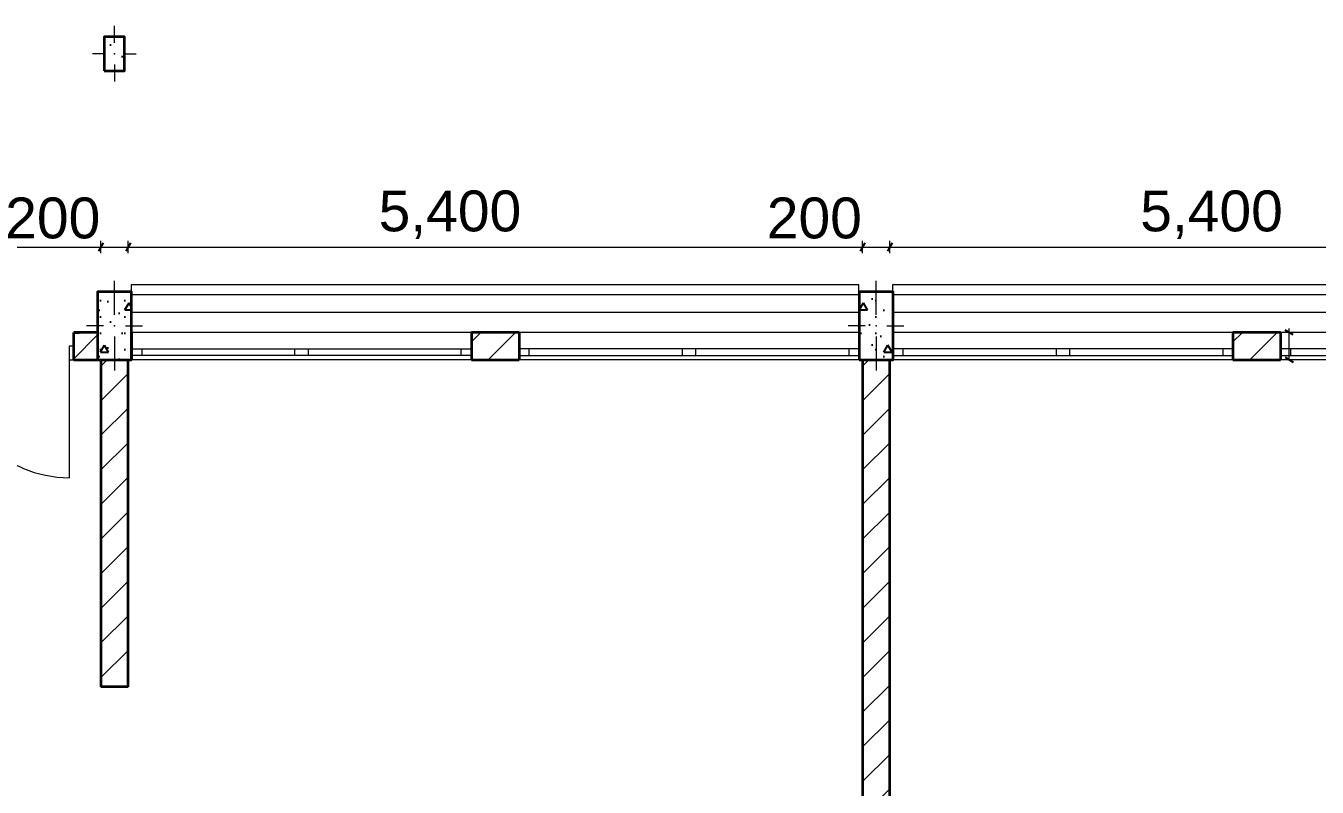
# Model space of a CAD drawing. Header units: millimetres. Extents: x 323482 to 503016, y 8175 to 72038.
# Drawn here: x 429471 to 438966, y 40761 to 46360 of the extents above; entities that cross this region are included whole.
import ezdxf

# ---------------------------------------------------------------- set-up
doc = ezdxf.new("R2010")
doc.units = ezdxf.units.MM
doc.header["$MEASUREMENT"] = 0
doc.linetypes.add('Hidden Line', pattern=[391.222223, 282.222223, -109])
for name, color, linetype in [('ARCHICAD Doors', 7, 'Continuous'), ('ARCHICAD Windows', 7, 'Continuous'), ('Dimensioning - General', 7, 'Continuous'), ('Structural - Bearing', 7, 'Continuous')]:
    doc.layers.add(name, color=color, linetype=linetype)
for name, color, linetype, lineweight, true_color in [('ARCHICAD Doors_Pen_No__23', 7, 'Continuous', 20, 0xff6600), ('ARCHICAD Doors_Pen_No__3', 7, 'Continuous', 18, 0xff6600), ('ARCHICAD Windows_Pen_No__23', 7, 'Continuous', 20, 0xff6600), ('ARCHICAD Windows_Pen_No__3', 7, 'Continuous', 18, 0xff6600), ('Dimensioning - General_Pen_No__45', 7, 'Continuous', 25, 0x40a5ff), ('Dimensioning - General_Pen_No__85', 7, 'Continuous', 20, 0x80c2ff), ('Structural - Bearing_Pen_No__107', 7, 'Continuous', 13, 0xaaaaaa), ('Structural - Bearing_Pen_No__28', 7, 'Continuous', 35, 0xa80f02), ('Structural - Bearing_Pen_No__48', 7, 'Continuous', 25, 0xa80f02), ('Structural - Bearing_Pen_No__78', 7, 'Continuous', 20, 0x00bb5e), ('Structural - Bearing_Pen_No__88', 7, 'Continuous', 20, 0xfd4435), ('Structural - Bearing_Pen_No__89', 7, 'Continuous', 20, 0x71cebe)]:
    doc.layers.add(name, color=color, linetype=linetype, lineweight=lineweight, true_color=true_color)
for name, color, linetype, lineweight in [('ARCHICAD Doors_Pen_No__27', 7, 'Continuous', 35), ('ARCHICAD Windows_Pen_No__27', 7, 'Continuous', 35), ('Dimensioning - General_Pen_No__46', 5, 'Continuous', 25), ('Structural - Bearing_Pen_No__20', 1, 'Continuous', 0), ('Structural - Bearing_Pen_No__27', 7, 'Continuous', 35)]:
    doc.layers.add(name, color=color, linetype=linetype, lineweight=lineweight)
doc.styles.add('GENERATED_STYLE_1', font='arial.ttf')
doc.dimstyles.new('GENERATED_STYLE__3', dxfattribs={"dimtxt": 300, "dimasz": 45.6, "dimexe": 0.18, "dimexo": 0.0625, "dimgap": 0.09, "dimtad": 1, "dimdec": 0, "dimzin": 0, "dimdsep": 46, "dimtxsty": 'GENERATED_STYLE_1', "dimblk": 'ARROWHEAD_2', "dimblk1": 'ARROWHEAD_2', "dimblk2": 'ARROWHEAD_2', "dimcen": 0.09, "dimse1": 1, "dimse2": 1, "dimclrd": 256, "dimclre": 256, "dimclrt": 5, "dimadec": 0, "dimazin": 0, "dimtfac": 1, "dimtdec": 4, "dimtmove": 0, "dimatfit": 3, "dimfxl": 1, "dimtolj": 1, "dimtzin": 0, "dimarcsym": 0})
doc.dimstyles.new('GENERATED_STYLE__4', dxfattribs={"dimtxt": 300, "dimasz": 45.6, "dimexe": 0.18, "dimexo": 0.0625, "dimgap": 0.09, "dimtad": 1, "dimtih": 1, "dimtoh": 1, "dimdec": 0, "dimzin": 0, "dimdsep": 46, "dimtxsty": 'GENERATED_STYLE_1', "dimblk": 'ARROWHEAD_2', "dimblk1": 'ARROWHEAD_2', "dimblk2": 'ARROWHEAD_2', "dimcen": 0.09, "dimse1": 1, "dimse2": 1, "dimclrd": 256, "dimclre": 256, "dimclrt": 5, "dimadec": 0, "dimazin": 0, "dimtfac": 1, "dimtdec": 4, "dimtmove": 0, "dimatfit": 3, "dimfxl": 1, "dimtolj": 1, "dimtzin": 0, "dimarcsym": 0})
doc.dimstyles.new('GENERATED_STYLE__5', dxfattribs={"dimtxt": 129.999995, "dimasz": 45.6, "dimexe": 0.18, "dimexo": 0.0625, "dimgap": 0.09, "dimtad": 1, "dimdec": 0, "dimzin": 0, "dimdsep": 46, "dimtxsty": 'GENERATED_STYLE_1', "dimblk": 'ARROWHEAD_2', "dimblk1": 'ARROWHEAD_2', "dimblk2": 'ARROWHEAD_2', "dimcen": 0.09, "dimse1": 1, "dimse2": 1, "dimclrd": 256, "dimclre": 256, "dimclrt": 5, "dimadec": 0, "dimazin": 0, "dimtfac": 1, "dimtdec": 4, "dimtmove": 0, "dimatfit": 3, "dimfxl": 1, "dimtolj": 1, "dimtzin": 0, "dimarcsym": 0})
pattern_1 = [(0, (0, 0), (0, 152), [])]
pattern_2 = [(45, (0, 0), (-127.27922, 127.27922), [])]
pattern_3 = [(0, (0, 0), (0, 623.5383), [60, -300]), (0, (180, 311.8), (0, 623.5383), [60, -300]), (60, (0, 0), (-540, 311.7692), [60, -300]), (60, (360, 0), (-540, 311.7692), [60, -300]), (120, (60, 0), (540, 311.7692), [60, -300]), (120, (420, 0), (540, 311.7692), [60, -300]), (0, (0, 60), (0, 120.000005), [0, -120.000005, 0, -180.000007]), (45, (60, 60), (-84.852817, 84.852817), [0, -90.000004, 0, -150.000006])]

# ---------------------------------------------------------------- blocks, each defined once
blk = doc.blocks.new('Slab_7', base_point=(430246.9, 44255.2))
at = {"layer": 'Structural - Bearing_Pen_No__78', "linetype": 'Continuous', "lineweight": 20, "true_color": 0x00bb5e}
h = blk.add_hatch(dxfattribs=at)
h.set_pattern_fill('PLANK_FLOOR', color=112, style=0, pattern_type=2)
h.set_pattern_definition(pattern_1)
h.paths.add_polyline_path([(430246.9, 44255.2), (435597.1, 44255.2), (435597.1, 44455.2), (430246.9, 44455.2)])
at = {"layer": 'Structural - Bearing_Pen_No__89', "color": 123, "linetype": 'Continuous', "lineweight": 20, "true_color": 0x71cebe, "flags": 128}
blk.add_lwpolyline([(430246.9, 44255.2), (435597.1, 44255.2), (435597.1, 44455.2), (430246.9, 44455.2)], close=True, dxfattribs=at)
blk = doc.blocks.new('Slab_8', base_point=(430246.9, 44255.2))
at = {"layer": 'Structural - Bearing_Pen_No__78', "linetype": 'Continuous', "lineweight": 20, "true_color": 0x00bb5e}
h = blk.add_hatch(dxfattribs=at)
h.set_pattern_fill('PLANK_FLOOR', color=112, style=0, pattern_type=2)
h.set_pattern_definition(pattern_1)
h.paths.add_polyline_path([(430246.9, 44255.2), (435597.1, 44255.2), (435597.1, 44455.2), (430246.9, 44455.2)])
at = {"layer": 'Structural - Bearing_Pen_No__89', "color": 123, "linetype": 'Continuous', "lineweight": 20, "true_color": 0x71cebe, "flags": 128}
blk.add_lwpolyline([(430246.9, 44255.2), (435597.1, 44255.2), (435597.1, 44455.2), (430246.9, 44455.2)], close=True, dxfattribs=at)
blk = doc.blocks.new('Slab_9', base_point=(430246.9, 44255.2))
at = {"layer": 'Structural - Bearing_Pen_No__78', "linetype": 'Continuous', "lineweight": 20, "true_color": 0x00bb5e}
h = blk.add_hatch(dxfattribs=at)
h.set_pattern_fill('PLANK_FLOOR', color=112, style=0, pattern_type=2)
h.set_pattern_definition(pattern_1)
h.paths.add_polyline_path([(430246.9, 44255.2), (435597.1, 44255.2), (435597.1, 44455.2), (430246.9, 44455.2)])
at = {"layer": 'Structural - Bearing_Pen_No__89', "color": 123, "linetype": 'Continuous', "lineweight": 20, "true_color": 0x71cebe, "flags": 128}
blk.add_lwpolyline([(430246.9, 44255.2), (435597.1, 44255.2), (435597.1, 44455.2), (430246.9, 44455.2)], close=True, dxfattribs=at)
blk = doc.blocks.new('Slab_10', base_point=(435843.7, 44255.2))
at = {"layer": 'Structural - Bearing_Pen_No__78', "linetype": 'Continuous', "lineweight": 20, "true_color": 0x00bb5e}
h = blk.add_hatch(dxfattribs=at)
h.set_pattern_fill('PLANK_FLOOR', color=112, style=0, pattern_type=2)
h.set_pattern_definition(pattern_1)
h.paths.add_polyline_path([(435843.7, 44255.2), (441193.9, 44255.2), (441193.9, 44455.2), (435843.7, 44455.2)])
at = {"layer": 'Structural - Bearing_Pen_No__89', "color": 123, "linetype": 'Continuous', "lineweight": 20, "true_color": 0x71cebe, "flags": 128}
blk.add_lwpolyline([(435843.7, 44255.2), (441193.9, 44255.2), (441193.9, 44455.2), (435843.7, 44455.2)], close=True, dxfattribs=at)
blk = doc.blocks.new('Slab_11', base_point=(435843.7, 44255.2))
at = {"layer": 'Structural - Bearing_Pen_No__78', "linetype": 'Continuous', "lineweight": 20, "true_color": 0x00bb5e}
h = blk.add_hatch(dxfattribs=at)
h.set_pattern_fill('PLANK_FLOOR', color=112, style=0, pattern_type=2)
h.set_pattern_definition(pattern_1)
h.paths.add_polyline_path([(435843.7, 44255.2), (441193.9, 44255.2), (441193.9, 44455.2), (435843.7, 44455.2)])
at = {"layer": 'Structural - Bearing_Pen_No__89', "color": 123, "linetype": 'Continuous', "lineweight": 20, "true_color": 0x71cebe, "flags": 128}
blk.add_lwpolyline([(435843.7, 44255.2), (441193.9, 44255.2), (441193.9, 44455.2), (435843.7, 44455.2)], close=True, dxfattribs=at)
blk = doc.blocks.new('Slab_12', base_point=(435843.7, 44255.2))
at = {"layer": 'Structural - Bearing_Pen_No__78', "linetype": 'Continuous', "lineweight": 20, "true_color": 0x00bb5e}
h = blk.add_hatch(dxfattribs=at)
h.set_pattern_fill('PLANK_FLOOR', color=112, style=0, pattern_type=2)
h.set_pattern_definition(pattern_1)
h.paths.add_polyline_path([(435843.7, 44255.2), (441193.9, 44255.2), (441193.9, 44455.2), (435843.7, 44455.2)])
at = {"layer": 'Structural - Bearing_Pen_No__89', "color": 123, "linetype": 'Continuous', "lineweight": 20, "true_color": 0x71cebe, "flags": 128}
blk.add_lwpolyline([(435843.7, 44255.2), (441193.9, 44255.2), (441193.9, 44455.2), (435843.7, 44455.2)], close=True, dxfattribs=at)
blk = doc.blocks.new('Wall_23', base_point=(435723.1, 38405.2))
at = {"layer": 'Structural - Bearing_Pen_No__107', "linetype": 'Continuous', "lineweight": 13, "true_color": 0xaaaaaa}
h = blk.add_hatch(dxfattribs=at)
h.set_pattern_fill('MASONRY_BLOCK', color=253, style=0, pattern_type=2)
h.set_pattern_definition(pattern_2)
h.paths.add_polyline_path([(435623.1, 38530.2), (435823.1, 38530.2), (435823.1, 43905.2), (435623.1, 43905.2)])
at = {"layer": 'Structural - Bearing_Pen_No__27', "color": 7, "linetype": 'Continuous', "lineweight": 35, "flags": 128}
for points in [[(435623.1, 43905.2), (435623.1, 38530.2)], [(435823.1, 38530.2), (435823.1, 43905.2)]]:
    blk.add_lwpolyline(points, dxfattribs=at)
blk = doc.blocks.new('Column_8', base_point=(430123.4, 44155.2))
at = {"layer": 'Structural - Bearing_Pen_No__48', "linetype": 'Continuous', "lineweight": 25, "true_color": 0xa80f02}
h = blk.add_hatch(dxfattribs=at)
h.set_pattern_fill('STRUCTURAL_CONCRETE', color=14, style=0, pattern_type=2)
h.set_pattern_definition(pattern_3)
h.paths.add_polyline_path([(429998.4, 43905.2), (430248.4, 43905.2), (430248.4, 44405.2), (429998.4, 44405.2)])
at = {"layer": 'Structural - Bearing_Pen_No__20', "color": 1, "linetype": 'Continuous', "lineweight": 0}
for p, q in [((430123.4, 44235.2), (430123.4, 44485.2)), ((430043.4, 44155.2), (429918.4, 44155.2)), ((430203.4, 44155.2), (430328.4, 44155.2)), ((430123.4, 44075.2), (430123.4, 43825.2))]:
    blk.add_line(p, q, dxfattribs=at)
blk.add_point((430123.4, 44155.2), dxfattribs=at)
at = {"layer": 'Structural - Bearing_Pen_No__28', "color": 14, "linetype": 'Continuous', "lineweight": 35, "true_color": 0xa80f02, "flags": 128}
blk.add_lwpolyline([(429998.4, 43905.2), (430248.4, 43905.2), (430248.4, 44405.2), (429998.4, 44405.2)], close=True, dxfattribs=at)
blk = doc.blocks.new('Column_9', base_point=(435723.1, 44155.2))
at = {"layer": 'Structural - Bearing_Pen_No__48', "linetype": 'Continuous', "lineweight": 25, "true_color": 0xa80f02}
h = blk.add_hatch(dxfattribs=at)
h.set_pattern_fill('STRUCTURAL_CONCRETE', color=14, style=0, pattern_type=2)
h.set_pattern_definition(pattern_3)
h.paths.add_polyline_path([(435598.1, 43905.2), (435848.1, 43905.2), (435848.1, 44405.2), (435598.1, 44405.2)])
at = {"layer": 'Structural - Bearing_Pen_No__20', "color": 1, "linetype": 'Continuous', "lineweight": 0}
for p, q in [((435723.1, 44235.2), (435723.1, 44485.2)), ((435643.1, 44155.2), (435518.1, 44155.2)), ((435803.1, 44155.2), (435928.1, 44155.2)), ((435723.1, 44075.2), (435723.1, 43825.2))]:
    blk.add_line(p, q, dxfattribs=at)
blk.add_point((435723.1, 44155.2), dxfattribs=at)
at = {"layer": 'Structural - Bearing_Pen_No__28', "color": 14, "linetype": 'Continuous', "lineweight": 35, "true_color": 0xa80f02, "flags": 128}
blk.add_lwpolyline([(435598.1, 43905.2), (435848.1, 43905.2), (435848.1, 44405.2), (435598.1, 44405.2)], close=True, dxfattribs=at)
blk = doc.blocks.new('Column_26', base_point=(430123.4, 44155.2))
at = {"layer": 'Structural - Bearing_Pen_No__88', "color": 20, "linetype": 'Hidden Line', "lineweight": 20, "true_color": 0xfd4435, "flags": 128}
blk.add_lwpolyline([(429998.4, 43905.2), (430248.4, 43905.2), (430248.4, 44405.2), (429998.4, 44405.2)], close=True, dxfattribs=at)
blk = doc.blocks.new('Column_27', base_point=(435723.1, 44155.2))
at = {"layer": 'Structural - Bearing_Pen_No__88', "color": 20, "linetype": 'Hidden Line', "lineweight": 20, "true_color": 0xfd4435, "flags": 128}
blk.add_lwpolyline([(435598.1, 43905.2), (435848.1, 43905.2), (435848.1, 44405.2), (435598.1, 44405.2)], close=True, dxfattribs=at)
blk = doc.blocks.new('Column_60', base_point=(430122.1, 46155.2))
at = {"layer": 'Structural - Bearing_Pen_No__48', "linetype": 'Continuous', "lineweight": 25, "true_color": 0xa80f02}
h = blk.add_hatch(dxfattribs=at)
h.set_pattern_fill('STRUCTURAL_CONCRETE', color=14, style=0, pattern_type=2)
h.set_pattern_definition(pattern_3)
h.paths.add_polyline_path([(430047.1, 46030.2), (430197.1, 46030.2), (430197.1, 46280.2), (430047.1, 46280.2)])
at = {"layer": 'Structural - Bearing_Pen_No__20', "color": 1, "linetype": 'Continuous', "lineweight": 0}
for p, q in [((430122.1, 46235.2), (430122.1, 46360.2)), ((430042.1, 46155.2), (429962.1, 46155.2)), ((430202.1, 46155.2), (430282.1, 46155.2)), ((430122.1, 46075.2), (430122.1, 45950.2))]:
    blk.add_line(p, q, dxfattribs=at)
blk.add_point((430122.1, 46155.2), dxfattribs=at)
at = {"layer": 'Structural - Bearing_Pen_No__28', "color": 14, "linetype": 'Continuous', "lineweight": 35, "true_color": 0xa80f02, "flags": 128}
blk.add_lwpolyline([(430047.1, 46030.2), (430197.1, 46030.2), (430197.1, 46280.2), (430047.1, 46280.2)], close=True, dxfattribs=at)
blk = doc.blocks.new('*D233')
at = {"layer": 'Dimensioning - General_Pen_No__45', "color": 161, "linetype": 'Continuous', "lineweight": 25, "true_color": 0x40a5ff, "transparency": 16777216}
for p, q in [((427840.7, 44763.3), (427806.1, 44703.3)), ((430040.7, 44763.3), (430006.1, 44703.3))]:
    blk.add_line(p, q, dxfattribs=at)
at = {"layer": 'Dimensioning - General_Pen_No__85', "color": 151, "linetype": 'Continuous', "lineweight": 20, "true_color": 0x80c2ff, "transparency": 16777216}
for p, q in [((427823.4, 44688.3), (427823.4, 44778.3)), ((427823.4, 44733.3), (430023.4, 44733.3)), ((430023.4, 44688.3), (430023.4, 44778.3))]:
    blk.add_line(p, q, dxfattribs=at)
at = {"layer": 'Dimensioning - General_Pen_No__46', "color": 5, "lineweight": 25, "transparency": 16777216, "char_height": 300, "attachment_point": 7, "style": 'GENERATED_STYLE_1'}
for s, insert in [('\\A1;2,200', (428065.4, 44793.3)), ('\\A1;200', (429319.6, 44793.3))]:
    blk.add_mtext(s, dxfattribs=dict(at, insert=insert))
blk = doc.blocks.new('ARROWHEAD_2')
at = {"color": 0, "linetype": 'Continuous', "lineweight": 0}
for p, q in [((0, 0), (-1, 0)), ((-0.38, -0.66), (0.38, 0.66))]:
    blk.add_line(p, q, dxfattribs=at)
blk = doc.blocks.new('*D234')
at = {"layer": 'Dimensioning - General_Pen_No__45', "color": 161, "linetype": 'Continuous', "lineweight": 25, "true_color": 0x40a5ff, "transparency": 16777216}
for p, q in [((430040.7, 44763.3), (430006.1, 44703.3)), ((430240.7, 44763.3), (430206.1, 44703.3))]:
    blk.add_line(p, q, dxfattribs=at)
at = {"layer": 'Dimensioning - General_Pen_No__85', "color": 151, "linetype": 'Continuous', "lineweight": 20, "true_color": 0x80c2ff, "transparency": 16777216}
for p, q in [((430023.4, 44688.3), (430023.4, 44778.3)), ((430023.4, 44733.3), (430223.4, 44733.3)), ((430223.4, 44688.3), (430223.4, 44778.3))]:
    blk.add_line(p, q, dxfattribs=at)
blk = doc.blocks.new('*D235')
at = {"layer": 'Dimensioning - General_Pen_No__45', "color": 161, "linetype": 'Continuous', "lineweight": 25, "true_color": 0x40a5ff, "transparency": 16777216}
for p, q in [((430240.7, 44763.3), (430206.1, 44703.3)), ((435640.4, 44763.3), (435605.8, 44703.3))]:
    blk.add_line(p, q, dxfattribs=at)
at = {"layer": 'Dimensioning - General_Pen_No__85', "color": 151, "linetype": 'Continuous', "lineweight": 20, "true_color": 0x80c2ff, "transparency": 16777216}
for p, q in [((430223.4, 44688.3), (430223.4, 44778.3)), ((430223.4, 44733.3), (435623.1, 44733.3)), ((435623.1, 44688.3), (435623.1, 44778.3))]:
    blk.add_line(p, q, dxfattribs=at)
at = {"layer": 'Dimensioning - General_Pen_No__46', "color": 5, "lineweight": 25, "transparency": 16777216, "char_height": 300, "attachment_point": 7, "style": 'GENERATED_STYLE_1'}
for s, insert in [('\\A1;5,400', (432065.3, 44793.3)), ('\\A1;200', (434919.3, 44793.3))]:
    blk.add_mtext(s, dxfattribs=dict(at, insert=insert))
blk = doc.blocks.new('*D236')
at = {"layer": 'Dimensioning - General_Pen_No__45', "color": 161, "linetype": 'Continuous', "lineweight": 25, "true_color": 0x40a5ff, "transparency": 16777216}
for p, q in [((435640.4, 44763.3), (435605.8, 44703.3)), ((435840.4, 44763.3), (435805.8, 44703.3))]:
    blk.add_line(p, q, dxfattribs=at)
at = {"layer": 'Dimensioning - General_Pen_No__85', "color": 151, "linetype": 'Continuous', "lineweight": 20, "true_color": 0x80c2ff, "transparency": 16777216}
for p, q in [((435623.1, 44688.3), (435623.1, 44778.3)), ((435623.1, 44733.3), (435823.1, 44733.3)), ((435823.1, 44688.3), (435823.1, 44778.3))]:
    blk.add_line(p, q, dxfattribs=at)
blk = doc.blocks.new('*D237')
at = {"layer": 'Dimensioning - General_Pen_No__45', "color": 161, "linetype": 'Continuous', "lineweight": 25, "true_color": 0x40a5ff, "transparency": 16777216}
for p, q in [((435840.4, 44763.3), (435805.8, 44703.3)), ((441240.4, 44763.3), (441205.8, 44703.3))]:
    blk.add_line(p, q, dxfattribs=at)
at = {"layer": 'Dimensioning - General_Pen_No__85', "color": 151, "linetype": 'Continuous', "lineweight": 20, "true_color": 0x80c2ff, "transparency": 16777216}
for p, q in [((435823.1, 44688.3), (435823.1, 44778.3)), ((435823.1, 44733.3), (441223.1, 44733.3)), ((441223.1, 44688.3), (441223.1, 44778.3))]:
    blk.add_line(p, q, dxfattribs=at)
at = {"layer": 'Dimensioning - General_Pen_No__46', "color": 5, "lineweight": 25, "transparency": 16777216, "char_height": 300, "attachment_point": 7, "style": 'GENERATED_STYLE_1'}
for s, insert in [('\\A1;5,400', (437665.1, 44793.3)), ('\\A1;200', (440519.3, 44793.3))]:
    blk.add_mtext(s, dxfattribs=dict(at, insert=insert))
blk = doc.blocks.new('*D240')
at = {"layer": 'Dimensioning - General_Pen_No__45', "color": 161, "linetype": 'Continuous', "lineweight": 25, "true_color": 0x40a5ff, "transparency": 16777216}
for p, q in [((415088.6, 43922.5), (415148.6, 43887.9)), ((415088.6, 32922.5), (415148.6, 32887.9))]:
    blk.add_line(p, q, dxfattribs=at)
at = {"layer": 'Dimensioning - General_Pen_No__85', "color": 151, "linetype": 'Continuous', "lineweight": 20, "true_color": 0x80c2ff, "transparency": 16777216}
for p, q in [((415163.6, 43905.2), (415073.6, 43905.2)), ((415118.6, 32905.2), (415118.6, 43905.2)), ((415163.6, 32905.2), (415073.6, 32905.2))]:
    blk.add_line(p, q, dxfattribs=at)
at = {"layer": 'Dimensioning - General_Pen_No__46', "color": 5, "lineweight": 25, "transparency": 16777216, "char_height": 300, "attachment_point": 7, "rotation": 90, "style": 'GENERATED_STYLE_1'}
for s, insert in [('\\A1;200', (415058.6, 43201.4)), ('\\A1;11,000', (415058.6, 37448.1))]:
    blk.add_mtext(s, dxfattribs=dict(at, insert=insert))
blk = doc.blocks.new('*D245')
at = {"layer": 'Dimensioning - General_Pen_No__45', "color": 161, "linetype": 'Continuous', "lineweight": 25, "true_color": 0x40a5ff, "transparency": 16777216}
for p, q in [((438789.7, 44087.9), (438729.7, 44122.5)), ((438729.7, 43922.5), (438789.7, 43887.9))]:
    blk.add_line(p, q, dxfattribs=at)
at = {"layer": 'Dimensioning - General_Pen_No__85', "color": 151, "linetype": 'Continuous', "lineweight": 20, "true_color": 0x80c2ff, "transparency": 16777216}
for p, q in [((438804.7, 44105.2), (438714.7, 44105.2)), ((438759.7, 44105.2), (438759.7, 44134.6)), ((438759.7, 43905.2), (438759.7, 44105.2)), ((438804.7, 43905.2), (438714.7, 43905.2))]:
    blk.add_line(p, q, dxfattribs=at)
blk = doc.blocks.new('Double Sash Window 21')
at = {"layer": 'ARCHICAD Windows_Pen_No__23', "color": 30, "linetype": 'Continuous', "lineweight": 20, "true_color": 0xff6600}
for p, q in [((-1250, 0), (-1175, 0)), ((-1175, 0), (-1175, -50)), ((-50, -50), (-50, 0)), ((-50, 0), (0, 0)), ((0, 0), (50, 0)), ((50, 0), (50, -50)), ((1175, -50), (1175, 0)), ((1175, 0), (1250, 0)), ((-1175, -50), (-1250, -50)), ((0, -50), (-50, -50)), ((50, -50), (0, -50)), ((1250, -50), (1175, -50))]:
    blk.add_line(p, q, dxfattribs=at)
at = {"layer": 'ARCHICAD Windows_Pen_No__27', "color": 7, "linetype": 'Continuous', "lineweight": 35}
for p, q in [((-1250, 120), (-1250, 0)), ((1250, 120), (1250, 0)), ((-1250, 0), (-1250, -50)), ((-1250, 0), (-1250, -50)), ((1250, 0), (1250, -50)), ((1250, 0), (1250, -50)), ((-1250, -50), (-1250, -80)), ((1250, -50), (1250, -80))]:
    blk.add_line(p, q, dxfattribs=at)
at = {"layer": 'ARCHICAD Windows_Pen_No__3', "color": 30, "linetype": 'Continuous', "lineweight": 18, "true_color": 0xff6600}
for p, q in [((-1250, 120), (1250, 120)), ((-1175, 0), (-50, 0)), ((50, 0), (1175, 0)), ((-1250, -80), (1250, -80)), ((-50, -50), (-1175, -50)), ((1175, -50), (50, -50))]:
    blk.add_line(p, q, dxfattribs=at)
blk = doc.blocks.new('Double Sash Window 21_2')
at = {"layer": 'ARCHICAD Windows_Pen_No__23', "color": 30, "linetype": 'Continuous', "lineweight": 20, "true_color": 0xff6600}
for p, q in [((-1250, 0), (-1175, 0)), ((-1175, 0), (-1175, -50)), ((-50, -50), (-50, 0)), ((-50, 0), (0, 0)), ((0, 0), (50, 0)), ((50, 0), (50, -50)), ((1175, -50), (1175, 0)), ((1175, 0), (1250, 0)), ((-1175, -50), (-1250, -50)), ((0, -50), (-50, -50)), ((50, -50), (0, -50)), ((1250, -50), (1175, -50))]:
    blk.add_line(p, q, dxfattribs=at)
at = {"layer": 'ARCHICAD Windows_Pen_No__27', "color": 7, "linetype": 'Continuous', "lineweight": 35}
for p, q in [((-1250, 0), (-1250, 30)), ((-1250, -50), (-1250, 0)), ((-1250, -50), (-1250, 0)), ((1250, 0), (1250, 30)), ((1250, -50), (1250, 0)), ((1250, -50), (1250, 0)), ((-1250, -170), (-1250, -50)), ((1250, -170), (1250, -50))]:
    blk.add_line(p, q, dxfattribs=at)
at = {"layer": 'ARCHICAD Windows_Pen_No__3', "color": 30, "linetype": 'Continuous', "lineweight": 18, "true_color": 0xff6600}
for p, q in [((-1250, 30), (1250, 30)), ((-1175, 0), (-50, 0)), ((50, 0), (1175, 0)), ((-50, -50), (-1175, -50)), ((1175, -50), (50, -50)), ((-1250, -170), (1250, -170))]:
    blk.add_line(p, q, dxfattribs=at)
blk = doc.blocks.new('Metal Double Door 21')
at = {"layer": 'ARCHICAD Doors_Pen_No__23', "color": 30, "linetype": 'Continuous', "lineweight": 20, "true_color": 0xff6600}
for p, q in [((-868, 0), (-900, 0)), ((-900, 0), (-900, -100)), ((-868, -100), (-868, 0)), ((900, 0), (868, 0)), ((868, 0), (868, -100)), ((900, -100), (900, 0)), ((-900, -100), (-868, -100)), ((868, -100), (900, -100))]:
    blk.add_line(p, q, dxfattribs=at)
at = {"layer": 'ARCHICAD Doors_Pen_No__27', "color": 7, "linetype": 'Continuous', "lineweight": 35}
for p, q in [((-900, 0), (-943, 0)), ((-900, 0), (-943, 0)), ((-900, 0), (-900, -100)), ((-900, 0), (-900, -100)), ((900, 0), (900, -100)), ((900, 0), (900, -100)), ((900, 0), (943, 0)), ((900, 0), (943, 0)), ((-900, -100), (-900, -200)), ((-900, -100), (-900, -200)), ((900, -100), (900, -200)), ((900, -100), (900, -200)), ((-900, -200), (-943, -200)), ((-900, -200), (-943, -200)), ((900, -200), (943, -200)), ((900, -200), (943, -200))]:
    blk.add_line(p, q, dxfattribs=at)
at = {"layer": 'ARCHICAD Doors_Pen_No__3', "color": 30, "linetype": 'Continuous', "lineweight": 18, "true_color": 0xff6600}
for p, q in [((-868, 0), (-868, 868)), ((868, 0), (868, 868))]:
    blk.add_line(p, q, dxfattribs=at)
for centre, start, end in [((-868, 0), 0, 90), ((868, 0), 90, 180)]:
    blk.add_arc(centre, 868, start, end, dxfattribs=at)

msp = doc.modelspace()

# ---------------------------------------------------------------- hatches: boundary and pattern name
at = {"layer": 'Structural - Bearing_Pen_No__107', "linetype": 'Continuous', "lineweight": 13, "true_color": 0xaaaaaa}
h = msp.add_hatch(dxfattribs=at)
h.set_pattern_fill('MASONRY_BLOCK', color=253, style=0, pattern_type=2)
h.set_pattern_definition(pattern_2)
h.paths.add_polyline_path([(429998.4, 44105.2), (429823.1, 44105.2), (429823.1, 43905.2), (429998.4, 43905.2)])
h = msp.add_hatch(dxfattribs=at)
h.set_pattern_fill('MASONRY_BLOCK', color=253, style=0, pattern_type=2)
h.set_pattern_definition(pattern_2)
h.paths.add_polyline_path([(432748, 43905.2), (433098.3, 43905.2), (433098.3, 44105.2), (432748, 44105.2)])
h = msp.add_hatch(dxfattribs=at)
h.set_pattern_fill('MASONRY_BLOCK', color=253, style=0, pattern_type=2)
h.set_pattern_definition(pattern_2)
h.paths.add_polyline_path([(438346.7, 43905.2), (438696.6, 43905.2), (438696.6, 44105.2), (438346.7, 44105.2)])
h = msp.add_hatch(dxfattribs=at)
h.set_pattern_fill('MASONRY_BLOCK', color=253, style=0, pattern_type=2)
h.set_pattern_definition(pattern_2)
h.paths.add_polyline_path([(430223.4, 43905.2), (430023.4, 43905.2), (430023.4, 41500.2), (430223.4, 41500.2)])

# ---------------------------------------------------------------- linework, layer by layer
at = {"layer": 'Structural - Bearing_Pen_No__27', "color": 7, "linetype": 'Continuous', "lineweight": 35}
for p, q in [((429823.1, 44105.2), (429866.1, 44105.2)), ((429823.1, 44005.2), (429823.1, 44105.2)), ((430248, 44105.2), (430248, 43985.2)), ((432748, 44105.2), (432748, 43985.2)), ((433098.3, 44105.2), (433098.3, 43985.2)), ((435598.3, 44105.2), (435598.3, 43985.2)), ((435846.7, 44105.2), (435846.7, 43985.2)), ((438346.7, 44105.2), (438346.7, 43985.2)), ((438696.6, 44105.2), (438696.6, 43985.2)), ((429823.1, 43905.2), (429823.1, 44005.2)), ((430248, 43985.2), (430248, 43935.2)), ((432748, 43985.2), (432748, 43935.2)), ((433098.3, 43985.2), (433098.3, 43935.2)), ((435598.3, 43985.2), (435598.3, 43935.2)), ((435846.7, 43985.2), (435846.7, 43935.2)), ((438346.7, 43985.2), (438346.7, 43935.2)), ((438696.6, 43985.2), (438696.6, 43935.2)), ((429823.1, 43905.2), (429866.1, 43905.2)), ((430248, 43935.2), (430248, 43905.2)), ((432748, 43935.2), (432748, 43905.2)), ((433098.3, 43935.2), (433098.3, 43905.2)), ((435598.3, 43935.2), (435598.3, 43905.2)), ((435846.7, 43935.2), (435846.7, 43905.2)), ((438346.7, 43935.2), (438346.7, 43905.2)), ((438696.6, 43935.2), (438696.6, 43905.2)), ((430108.4, 41500.2), (430023.4, 41500.2)), ((430223.4, 41500.2), (430108.4, 41500.2))]:
    msp.add_line(p, q, dxfattribs=at)
at = {"layer": 'Structural - Bearing_Pen_No__27', "color": 7, "linetype": 'Continuous', "lineweight": 35, "flags": 128}
for points in [[(429998.4, 44105.2), (429823.1, 44105.2)], [(433098.3, 44105.2), (432748, 44105.2)], [(438696.6, 44105.2), (438346.7, 44105.2)], [(429823.1, 43905.2), (430023.4, 43905.2)], [(430023.4, 43905.2), (430023.4, 41500.2)], [(430223.4, 41500.2), (430223.4, 43905.2)], [(430223.4, 43905.2), (430248, 43905.2)], [(432748, 43905.2), (433098.3, 43905.2)], [(435598.3, 43905.2), (435623.1, 43905.2)], [(435823.1, 43905.2), (435846.7, 43905.2)], [(438346.7, 43905.2), (438696.6, 43905.2)]]:
    msp.add_lwpolyline(points, dxfattribs=at)

# ---------------------------------------------------------------- block references
at = {"layer": 'ARCHICAD Doors', "color": 21, "linetype": 'Continuous', "lineweight": 18, "true_color": 0xff9955, "zscale": 1000, "rotation": 180}
msp.add_blockref('Metal Double Door 21', (428923.1, 43905.2), dxfattribs=at)
at = {"layer": 'ARCHICAD Windows', "color": 21, "linetype": 'Continuous', "lineweight": 18, "true_color": 0xff9955, "zscale": 1000, "rotation": 180}
msp.add_blockref('Double Sash Window 21_2', (431498, 43935.2), dxfattribs=at)
at = {"layer": 'ARCHICAD Windows', "color": 21, "linetype": 'Continuous', "lineweight": 18, "true_color": 0xff9955, "xscale": -1, "zscale": 1000}
for p in [(434348.3, 43985.2), (437096.7, 43985.2), (439946.6, 43985.2)]:
    msp.add_blockref('Double Sash Window 21', p, dxfattribs=at)
at = {"layer": 'Structural - Bearing', "color": 14, "lineweight": 35, "true_color": 0xa80f02}
for name, p in [('Column_60', (430122.1, 46155.2)), ('Column_8', (430123.4, 44155.2)), ('Column_9', (435723.1, 44155.2)), ('Column_26', (430123.4, 44155.2)), ('Column_27', (435723.1, 44155.2))]:
    msp.add_blockref(name, p, dxfattribs=at)
at = {"layer": 'Structural - Bearing', "color": 123, "linetype": 'Continuous', "lineweight": 20, "true_color": 0x71cebe}
for name, p in [('Slab_7', (430246.9, 44255.2)), ('Slab_8', (430246.9, 44255.2)), ('Slab_9', (430246.9, 44255.2)), ('Slab_10', (435843.7, 44255.2)), ('Slab_11', (435843.7, 44255.2)), ('Slab_12', (435843.7, 44255.2))]:
    msp.add_blockref(name, p, dxfattribs=at)
at = {"layer": 'Structural - Bearing', "color": 7, "lineweight": 35}
msp.add_blockref('Wall_23', (435723.1, 38405.2), dxfattribs=at)

# ---------------------------------------------------------------- dimensions: what is measured, and where the dimension line sits
at = {"layer": 'Dimensioning - General', "color": 151, "linetype": 'Continuous', "lineweight": 20, "true_color": 0x80c2ff}
for base, p1, p2, picture, middle in [((430023.4, 44733.3), (427823.4, 41205.2), (430023.4, 41205.2), '*D233', (428595.2, 44943.3)), ((435623.1, 44733.3), (430223.4, 41205.2), (435623.1, 41205.2), '*D235', (432595.1, 44943.3)), ((441223.1, 44733.3), (435823.1, 41205.2), (441223.1, 38405.2), '*D237', (438194.9, 44943.3)), ((430223.4, 44733.3), (430023.4, 41205.2), (430223.4, 41205.2), '*D234', (429672.8, 44943.3)), ((435823.1, 44733.3), (435623.1, 41205.2), (435823.1, 41205.2), '*D236', (435272.6, 44943.3))]:
    dim = msp.add_linear_dim(base=base, p1=p1, p2=p2, dimstyle='GENERATED_STYLE__4', dxfattribs=at)
    dim.commit()
    dim.dimension.update_dxf_attribs({"geometry": picture, "text_midpoint": middle, "dimtype": 160})
for base, p1, p2, dimstyle, picture, middle in [((438759.7, 44105.2), (428923.1, 43905.2), (428923.1, 44105.2), 'GENERATED_STYLE__5', '*D245', (438668.7, 43743.5)), ((415118.6, 43905.2), (435723.3, 32905.2), (428923.1, 43905.2), 'GENERATED_STYLE__3', '*D240', (414908.6, 38095.6))]:
    dim = msp.add_linear_dim(base=base, p1=p1, p2=p2, angle=90, dimstyle=dimstyle, dxfattribs=at)
    dim.commit()
    dim.dimension.update_dxf_attribs({"geometry": picture, "text_midpoint": middle, "dimtype": 160, "text_rotation": 90})

doc.saveas('drawing.dxf')
